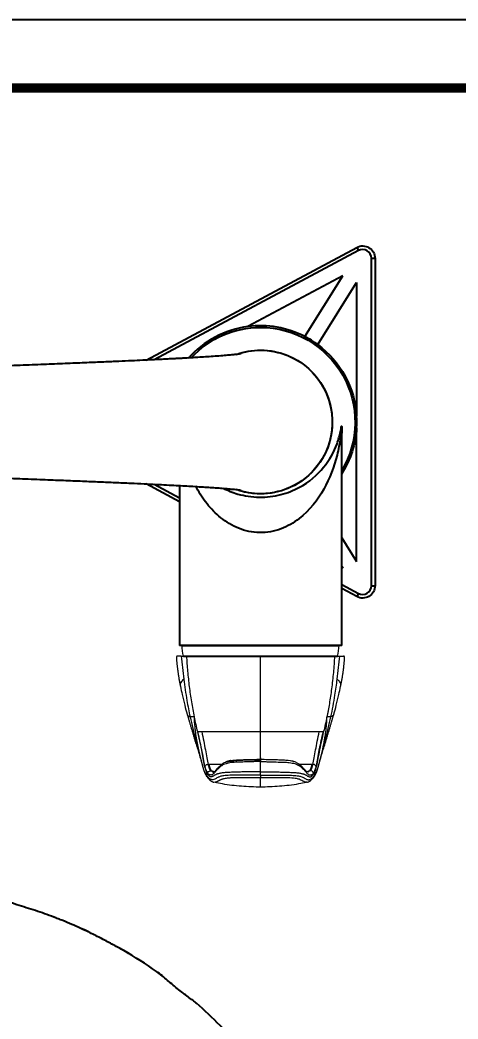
# Model space of a CAD drawing. Extents: x 0 to 1128, y 0 to 827.
# Drawn here: x 646.8 to 770.4, y 545.1 to 826.8 of the extents above; entities that cross this region are included whole.
import ezdxf

# ---------------------------------------------------------------- set-up
doc = ezdxf.new("R2010")
doc.units = 0
doc.header["$LTSCALE"] = 10
doc.header["$MEASUREMENT"] = 0
doc.header["$PDMODE"] = 3
doc.header["$PDSIZE"] = -10
doc.layers.get('0').update_dxf_attribs({"linetype": 'CONTINUOUS'})
doc.layers.get('DEFPOINTS').update_dxf_attribs({"linetype": 'CONTINUOUS'})
doc.layers.add('1', color=7, linetype='CONTINUOUS')
doc.styles.add('Daelim Dimension', font='')
doc.styles.get('Daelim Dimension').set_extended_font_data('나눔고딕')
doc.dimstyles.new('DEFAULT', dxfattribs={"dimscale": 2, "dimtxt": 2, "dimasz": 2, "dimexe": 0, "dimexo": 2, "dimgap": 1, "dimtad": 1, "dimdec": 0, "dimzin": 9, "dimdsep": 46, "dimtxsty": 'Daelim Dimension', "dimcen": 0.5, "dimclrd": 5, "dimclre": 5, "dimclrt": 256, "dimadec": 1, "dimazin": 0, "dimtfac": 1, "dimtdec": 0, "dimtix": 1, "dimtmove": 0, "dimatfit": 3, "dimfxl": 1, "dimtolj": 1, "dimtzin": 1, "dimlwd": 9, "dimlwe": 9, "dimarcsym": 0})

# ---------------------------------------------------------------- blocks, each defined once
blk = doc.blocks.new('*D0')
at = {"color": 5, "lineweight": 9, "ltscale": 0.5, "transparency": 16777216}
for p, q in [((494.78, 561.36), (494.78, 283.79)), ((720.29, 334.47), (720.29, 283.79)), ((498.78, 283.79), (716.29, 283.79))]:
    blk.add_line(p, q, dxfattribs=at)
at = {"color": 5, "ltscale": 0.5, "transparency": 16777216}
for points in [[(498.78, 284.46), (498.78, 283.12), (494.78, 283.79)], [(716.29, 284.46), (716.29, 283.12), (720.29, 283.79)]]:
    blk.add_solid(points, dxfattribs=at)
at = {"layer": 'DEFPOINTS', "color": 0, "ltscale": 0.5, "transparency": 16777216}
for p in [(494.78, 565.36), (720.29, 338.47), (720.29, 283.79)]:
    blk.add_point(p, dxfattribs=at)
at = {"color": 7, "ltscale": 0.5, "transparency": 16777216, "insert": (607.54, 290.9), "char_height": 10, "attachment_point": 5, "style": 'Daelim Dimension'}
blk.add_mtext('\\A1;225', dxfattribs=at)
blk = doc.blocks.new('*D2')
at = {"color": 5, "lineweight": 9, "ltscale": 0.5, "transparency": 16777216}
for p, q in [((490.78, 565.36), (437.66, 565.36)), ((437.66, 561.36), (437.66, 342.47)), ((689.62, 338.47), (437.66, 338.47))]:
    blk.add_line(p, q, dxfattribs=at)
at = {"color": 5, "ltscale": 0.5, "transparency": 16777216}
for points in [[(436.99, 561.36), (438.32, 561.36), (437.66, 565.36)], [(436.99, 342.47), (438.32, 342.47), (437.66, 338.47)]]:
    blk.add_solid(points, dxfattribs=at)
at = {"layer": 'DEFPOINTS', "color": 0, "ltscale": 0.5, "transparency": 16777216}
for p in [(494.78, 565.36), (437.66, 338.47), (693.62, 338.47)]:
    blk.add_point(p, dxfattribs=at)
at = {"color": 7, "ltscale": 0.5, "transparency": 16777216, "insert": (430.53, 451.91), "char_height": 10, "attachment_point": 5, "rotation": 90, "style": 'Daelim Dimension'}
blk.add_mtext('\\A1;227', dxfattribs=at)

msp = doc.modelspace()

# ---------------------------------------------------------------- linework, layer by layer
at = {"ltscale": 0.5}
msp.add_line((692.52, 650.43), (736.82, 650.43), dxfattribs=at)
at = {"color": 7, "ltscale": 0.5}
msp.add_line((692.92, 647.43), (736.42, 647.43), dxfattribs=at)
at = {"ltscale": 0.5}
msp.add_lwpolyline([(0, 0), (1128.4, 0), (1128.4, 826.8), (0, 826.8)], close=True, dxfattribs=at)
at = {"color": 5, "linetype": 'ByBlock', "lineweight": 200, "const_width": 2.6}
msp.add_lwpolyline([(18.14, 35.4), (1110.14, 35.4), (1110.14, 807.6), (18.14, 807.6)], close=True, dxfattribs=at)
at = {"layer": '1', "color": 7, "linetype": 'Continuous'}
for p, q in [((682.38, 730.88), (741.82, 762.68)), ((742.29, 761.79), (684.7, 730.99)), ((741.82, 762.68), (742.29, 761.79)), ((745.97, 667.27), (745.97, 759.59)), ((745.97, 759.59), (746.97, 759.59)), ((746.97, 759.59), (746.97, 667.27)), ((737.86, 754.66), (711.1, 740.35)), ((727.17, 737.53), (737.86, 754.66)), ((730.82, 735.26), (741.77, 752.8)), ((741.77, 752.8), (741.77, 715.08)), ((737.57, 650.43), (737.57, 710.94)), ((741.77, 674.06), (741.77, 711.78)), ((691.77, 690.96), (682.38, 695.98)), ((684.7, 695.87), (691.77, 692.09)), ((691.77, 695.51), (691.77, 650.43)), ((737.57, 680.79), (741.77, 674.06)), ((737.57, 672.67), (737.86, 672.2)), ((737.86, 672.2), (737.57, 672.36)), ((737.57, 667.59), (742.29, 665.07)), ((741.82, 664.19), (737.57, 666.46)), ((742.29, 665.07), (741.82, 664.19)), ((745.97, 667.27), (746.97, 667.27)), ((737.57, 650.43), (691.77, 650.43))]:
    msp.add_line(p, q, dxfattribs=at)
at = {"layer": '1', "color": 7, "linetype": 'Continuous', "extrusion": (0, 0, -1)}
for centre, radius, start, end in [((-743.47, 759.59), 3.5, 61.8556, 180), ((-714.67, 713.43), 26.67, 42.9691, 90), ((-714.67, 713.43), 26.67, 90, 210.8475), ((-714.67, 713.43), 20.25, 70.2785, 90), ((-714.67, 713.43), 20.25, 90, 172.9069), ((-714.67, 713.43), 27.15, 126.5036, 176.5222), ((-714.67, 713.43), 20.25, 180.0052, 289.8561), ((-714.67, 713.43), 27.15, 183.4778, 212.4918), ((-743.47, 667.27), 3.5, 180, 298.1444)]:
    msp.add_arc(centre, radius, start, end, dxfattribs=at)
at = {"layer": '1', "color": 7, "linetype": 'Continuous'}
for centre, radius, start, end in [((743.47, 759.59), 2.5, 0, 118.1444), ((714.67, 713.43), 27.15, 97.5545, 138.7347), ((714.67, 713.43), 27.15, 62.5804, 97.5545), ((714.67, 713.43), 27.15, 53.4964, 62.5804), ((714.67, 713.43), 27.15, 356.5222, 3.4778), ((743.47, 667.27), 2.5, 241.8556, 0)]:
    msp.add_arc(centre, radius, start, end, dxfattribs=at)
at = {"layer": '1', "color": 7, "linetype": 'Continuous', "lineweight": 18, "extrusion": (0, 0, -1)}
msp.add_arc((-714.67, 651.87), 22.2, 348.4766, 356.2958, dxfattribs=at)
at = {"layer": '1', "color": 7, "linetype": 'Continuous', "lineweight": 18}
msp.add_arc((714.67, 651.87), 22.2, 348.4766, 356.2958, dxfattribs=at)
at = {"layer": '1', "color": 7, "linetype": 'Continuous'}
for points, knots in [([(709.18, 732.64), (709.18, 732.64), (709.12, 732.63), (708.71, 732.58), (707.93, 732.49), (706.85, 732.37), (705.37, 732.24), (703.49, 732.08), (701.38, 731.93), (699.21, 731.79), (697.13, 731.66), (695.23, 731.54), (693.57, 731.45), (692.16, 731.37), (690.9, 731.3), (689.6, 731.24), (688.09, 731.16), (686.22, 731.06), (683.98, 730.95), (681.33, 730.83), (678.2, 730.68), (674.56, 730.52), (670.36, 730.34), (665.58, 730.14), (660.2, 729.92), (654.21, 729.69), (647.6, 729.43), (640.39, 729.17), (632.66, 728.87), (627.37, 728.68), (624.65, 728.58)], [0, 0, 0, 0, 0.017694, 0.044729, 0.074103, 0.107508, 0.144963, 0.186451, 0.227284, 0.264053, 0.296748, 0.325362, 0.347528, 0.366407, 0.381995, 0.396864, 0.415506, 0.437569, 0.463353, 0.492862, 0.526097, 0.563769, 0.605311, 0.65073, 0.700028, 0.753212, 0.809238, 0.869286, 0.932816, 1, 1, 1, 1]), ([(708.04, 732.57), (710.17, 733.3), (715.07, 734.13), (722.62, 732.63), (729.36, 728.12), (733.87, 721.38), (734.92, 716.08), (734.92, 713.43)], [0, 0, 0, 0, 0.175144, 0.381358, 0.587572, 0.793786, 1, 1, 1, 1]), ([(734.92, 713.43), (734.92, 710.78), (733.87, 705.48), (729.36, 698.74), (722.62, 694.24), (715.08, 692.73), (710.18, 693.56), (708.05, 694.29)], [0, 0, 0, 0, 0.206268, 0.412537, 0.618805, 0.825074, 1, 1, 1, 1]), ([(737.57, 710.87), (737.57, 711.13), (737.56, 711.37), (737.55, 711.69), (737.54, 711.79), (737.51, 711.7), (737.49, 711.54), (737.4, 710.72), (737.31, 709.86), (736.98, 707.39), (736.66, 705.73), (735.43, 700.8), (734.23, 697.56), (730.77, 691.4), (728.52, 688.49), (724.04, 685.02), (722.32, 684), (718.58, 682.6), (716.51, 682.21), (712.37, 682.27), (710.32, 682.71), (706.63, 684.21), (704.95, 685.24), (702.02, 687.6), (700.72, 688.95), (698.47, 691.77), (697.5, 693.25), (696.56, 694.99), (696.46, 695.17), (696.36, 695.36)], [0, 0, 0, 0, 0.013709, 0.013709, 0.024095, 0.024095, 0.034481, 0.034481, 0.076025, 0.076025, 0.159113, 0.159113, 0.325288, 0.325288, 0.491463, 0.491463, 0.57455, 0.57455, 0.657638, 0.657638, 0.740725, 0.740725, 0.823813, 0.823813, 0.9069, 0.9069, 0.989988, 0.989988, 1, 1, 1, 1]), ([(704.15, 694.77), (705.41, 694.12), (706.79, 693.55), (710.16, 692.58), (712.21, 692.26), (716.39, 692.19), (718.51, 692.46), (722.28, 693.43), (724, 694.13), (728.48, 696.53), (730.73, 698.54), (734.2, 702.79), (735.42, 705.04), (736.67, 708.45), (736.99, 709.62), (737.34, 711.27), (737.43, 711.87), (737.53, 712.29), (737.56, 712.29), (737.6, 711.99), (737.61, 711.75), (737.62, 711.1), (737.61, 710.68), (737.58, 710.24)], [0, 0, 0, 0, 0.080521, 0.080521, 0.178479, 0.178479, 0.276436, 0.276436, 0.374394, 0.374394, 0.570309, 0.570309, 0.766224, 0.766224, 0.864182, 0.864182, 0.913161, 0.913161, 0.93765, 0.93765, 0.962139, 0.962139, 1, 1, 1, 1]), ([(624.65, 698.28), (627.23, 698.19), (632.26, 698.01), (639.64, 697.73), (646.62, 697.47), (653.07, 697.22), (658.97, 696.99), (664.33, 696.77), (669.19, 696.57), (673.73, 696.38), (677.94, 696.19), (681.79, 696.01), (685.15, 695.85), (688.15, 695.7), (690.86, 695.56), (693.33, 695.43), (695.69, 695.29), (697.92, 695.16), (700.03, 695.02), (702, 694.89), (703.88, 694.75), (705.66, 694.6), (707.1, 694.47), (708.13, 694.35), (708.76, 694.28), (709.15, 694.22), (709.18, 694.22), (709.18, 694.22)], [0, 0, 0, 0, 0.064404, 0.125837, 0.184559, 0.239942, 0.292281, 0.34158, 0.387845, 0.431078, 0.476779, 0.51853, 0.556345, 0.591748, 0.625888, 0.658767, 0.690383, 0.725675, 0.759252, 0.792943, 0.829915, 0.870214, 0.913298, 0.94333, 0.970168, 0.994099, 1, 1, 1, 1]), ([(666.14, 569.64), (664.58, 570.38), (662.17, 571.46), (659.31, 572.65), (657.83, 573.24), (657.08, 573.52), (656.66, 573.69), (655.59, 574.09), (653.77, 574.76), (651.18, 575.64), (648.57, 576.47), (643.35, 578.12), (639, 579.5), (635.52, 580.6)], [0, 0, 0, 0, 0.15924, 0.243316, 0.285354, 0.306373, 0.316882, 0.327392, 0.411468, 0.495544, 0.57962, 0.663696, 1, 1, 1, 1]), ([(677.44, 563.59), (676.94, 563.89), (675.92, 564.47), (673.82, 565.63), (671.07, 567.09), (667.69, 568.87), (665.49, 569.94), (664.36, 570.47)], [0, 0, 0, 0, 0.126018, 0.249085, 0.49122, 0.73788, 1, 1, 1, 1]), ([(686.99, 557.26), (686.43, 557.67), (682.89, 560.2), (679.09, 562.64), (675.79, 564.56), (675.64, 564.65)], [0, 0, 0, 0, 0.154204, 0.962611, 1, 1, 1, 1]), ([(677.44, 563.59), (676.94, 563.89), (676.42, 564.18), (675.9, 564.48), (675.9, 564.48)], [0, 0, 0, 0, 0.999894, 1, 1, 1, 1]), ([(696.91, 549.27), (696.61, 549.53), (695.92, 550.08), (694.59, 551.03), (693.11, 552.13), (691.55, 553.35), (689.97, 554.66), (688.41, 555.99), (686.86, 557.31), (685.83, 558.08), (685.32, 558.46)], [0, 0, 0, 0, 0.121521, 0.235414, 0.348177, 0.466494, 0.589506, 0.71656, 0.852144, 1, 1, 1, 1]), ([(740.55, 456.25), (740.31, 463.54), (738.59, 478.09), (732.4, 499.18), (722.77, 518.94), (710.65, 535.86), (701.2, 545.48), (696.6, 549.54)], [0, 0, 0, 0, 0.206542, 0.413084, 0.619627, 0.826169, 1, 1, 1, 1])]:
    msp.add_open_spline(points, degree=3, knots=knots, dxfattribs=at)
at = {"layer": '1', "color": 7, "linetype": 'Continuous', "lineweight": 18}
for points, degree in [([(691.28, 647.43), (690.99, 647.43), (690.91, 647.07), (690.97, 646.37)], 3), ([(690.97, 646.5), (691.27, 642.64), (692.07, 638.85)], 2), ([(692.3, 647.43), (691.84, 647.43), (691.5, 647.43), (691.28, 647.43)], 3), ([(737.03, 647.43), (737.49, 647.43), (737.83, 647.43), (738.06, 647.43)], 3), ([(737.27, 638.85), (738.06, 642.64), (738.37, 646.5)], 2), ([(738.36, 646.37), (738.43, 647.07), (738.34, 647.43), (738.06, 647.43)], 3), ([(692.05, 638.93), (692.05, 638.92), (692.05, 638.91), (692.06, 638.9)], 3), ([(737.28, 638.9), (737.28, 638.91), (737.28, 638.92), (737.28, 638.93)], 3), ([(693.93, 631.14), (695.98, 624.25)], 1), ([(733.35, 624.25), (735.4, 631.14)], 1), ([(695.93, 630.29), (696.22, 628.86), (696.54, 627.46), (696.87, 626.12)], 3), ([(733.41, 630.29), (733.11, 628.86), (732.79, 627.46), (732.46, 626.12)], 3), ([(714.67, 623.76), (714.67, 624.54), (714.67, 625.33), (714.67, 626.12)], 3), ([(695.97, 624.26), (695.97, 624.26), (695.97, 624.25), (695.97, 624.25)], 3), ([(733.36, 624.25), (733.36, 624.25), (733.36, 624.26), (733.36, 624.26)], 3), ([(697.83, 618.2), (697.92, 617.85)], 1), ([(697.89, 617.96), (698.21, 616.78), (698.43, 615.93)], 2), ([(697.99, 617.63), (698, 617.6), (698, 617.57), (698.01, 617.54)], 3), ([(706.29, 617.95), (705.28, 617.76), (704.72, 617.43)], 2), ([(714.67, 614.77), (714.67, 615.74), (714.67, 616.71), (714.67, 617.67)], 3), ([(730.9, 615.94), (731.12, 616.79), (731.44, 617.96)], 2), ([(731.34, 617.62), (731.35, 617.65), (731.36, 617.68), (731.37, 617.71)], 3), ([(731.41, 617.85), (731.49, 618.15)], 1), ([(698.47, 615.84), (698.87, 614.35), (699.59, 613.37)], 2), ([(698.98, 616.07), (699.13, 615.49), (699.26, 615.12), (699.38, 614.84)], 3), ([(699.76, 614.25), (699.76, 614.21), (699.76, 614.17), (699.76, 614.13)], 3), ([(700.6, 615.07), (700.38, 615.29), (700.28, 615.68), (699.94, 616.92)], 3), ([(700.84, 615.02), (700.75, 615.19), (700.44, 615.63), (700.19, 616.92)], 3), ([(714.67, 613.83), (714.67, 614.14), (714.67, 614.46), (714.67, 614.77)], 3), ([(729.14, 616.92), (728.89, 615.63), (728.58, 615.19), (728.49, 615.02)], 3), ([(729.39, 616.92), (729.06, 615.68), (728.96, 615.29), (728.74, 615.07)], 3), ([(730.34, 616.21), (730.04, 615.05), (729.82, 614.92), (729.57, 614.28)], 3), ([(729.57, 614.13), (729.57, 614.17), (729.57, 614.21), (729.57, 614.25)], 3), ([(729.73, 613.36), (730.47, 614.36), (730.88, 615.88)], 2)]:
    msp.add_open_spline(points, degree=degree, dxfattribs=at)
at = {"layer": '1', "color": 7, "linetype": 'Continuous', "lineweight": 13}
for points, knots in [([(692.3, 647.43), (692.4, 646.35), (692.61, 644.18), (692.88, 642.01), (693.01, 640.93)], [0, 0, 0, 0, 0.49999, 1, 1, 1, 1]), ([(736.32, 640.93), (736.45, 642.01), (736.72, 644.18), (736.93, 646.35), (737.03, 647.43)], [0, 0, 0, 0, 0.500026, 1, 1, 1, 1]), ([(693.01, 640.93), (692.84, 640.77), (692.49, 640.46), (692.18, 639.98), (692, 639.47), (692.01, 639.12), (692.05, 638.93)], [0, 0, 0, 0, 0.236043, 0.475554, 0.71756, 1, 1, 1, 1]), ([(693.01, 640.93), (693.14, 639.93), (693.41, 637.91), (693.96, 634.36), (694.48, 631.82), (694.78, 630.3)], [0, 0, 0, 0, 0.279931, 0.567669, 1, 1, 1, 1]), ([(734.55, 630.3), (734.76, 631.31), (735.17, 633.34), (735.77, 636.88), (736.12, 639.42), (736.32, 640.93)], [0, 0, 0, 0, 0.286878, 0.577167, 1, 1, 1, 1]), ([(737.28, 638.93), (737.32, 639.12), (737.33, 639.55), (737.06, 640.22), (736.57, 640.69), (736.32, 640.93)], [0, 0, 0, 0, 0.282832, 0.644645, 1, 1, 1, 1]), ([(695.93, 630.29), (695.7, 630.29), (695.24, 630.3), (694.94, 630.3), (694.78, 630.3)], [0, 0, 0, 0, 0.484349, 1, 1, 1, 1]), ([(694.78, 630.3), (695.04, 629.2), (695.55, 626.99), (696.11, 624.79), (696.39, 623.68)], [0, 0, 0, 0, 0.49525, 1, 1, 1, 1]), ([(695.93, 630.29), (695.96, 629.34), (696.02, 628), (696.33, 625.35), (696.83, 622.52), (697.46, 619.63), (697.87, 618.07), (697.99, 617.63)], [0, 0, 0, 0, 0.224177, 0.311879, 0.623738, 0.893554, 1, 1, 1, 1]), ([(731.37, 617.71), (731.47, 618.1), (731.84, 619.5), (732.34, 621.74), (732.79, 624.15), (733.11, 626.23), (733.34, 628.19), (733.38, 629.59), (733.41, 630.29)], [0, 0, 0, 0, 0.094664, 0.340826, 0.5368, 0.670404, 0.834794, 1, 1, 1, 1]), ([(732.94, 623.68), (733.22, 624.79), (733.78, 626.99), (734.3, 629.2), (734.55, 630.3)], [0, 0, 0, 0, 0.504713, 1, 1, 1, 1]), ([(734.55, 630.3), (734.39, 630.3), (734.09, 630.3), (733.63, 630.3), (733.41, 630.29)], [0, 0, 0, 0, 0.51555, 1, 1, 1, 1]), ([(698.99, 616.18), (698.93, 616.44), (698.81, 616.94), (698.63, 617.92), (698.44, 618.97), (698.24, 620.1), (697.95, 621.62), (697.54, 623.6), (697.15, 625.26), (696.95, 626.12)], [0, 0, 0, 0, 0.123979, 0.240762, 0.353009, 0.463892, 0.575002, 0.782216, 1, 1, 1, 1]), ([(698.07, 626.12), (698.42, 626.12), (699.11, 626.12), (700.25, 626.12), (701.39, 626.12), (702.54, 626.12), (703.7, 626.12), (704.88, 626.12), (706.08, 626.12), (707.31, 626.12), (708.54, 626.12), (709.77, 626.12), (711, 626.12), (712.22, 626.12), (713.44, 626.12), (714.26, 626.12), (714.67, 626.12)], [0, 0, 0, 0, 0.078513, 0.155336, 0.229211, 0.300807, 0.371189, 0.441286, 0.511797, 0.582631, 0.653405, 0.723744, 0.793362, 0.862405, 0.93117, 1, 1, 1, 1]), ([(714.67, 626.12), (715.48, 626.12), (717.12, 626.12), (719.58, 626.12), (722.03, 626.12), (724.46, 626.12), (726.83, 626.12), (729.17, 626.12), (730.55, 626.12), (731.26, 626.12)], [0, 0, 0, 0, 0.137653, 0.276379, 0.41755, 0.558926, 0.699404, 0.844845, 1, 1, 1, 1]), ([(730.34, 616.18), (730.4, 616.44), (730.52, 616.94), (730.7, 617.92), (730.89, 618.97), (731.09, 620.1), (731.38, 621.62), (731.79, 623.6), (732.18, 625.26), (732.39, 626.12)], [0, 0, 0, 0, 0.123978, 0.240761, 0.353007, 0.463889, 0.575, 0.782212, 1, 1, 1, 1]), ([(695.97, 624.25), (695.99, 624.21), (696.08, 624.02), (696.25, 623.83), (696.39, 623.68)], [0, 0, 0, 0, 0.189261, 1, 1, 1, 1]), ([(696.39, 623.68), (696.69, 622.5), (697.16, 620.67), (697.66, 618.85), (697.83, 618.2)], [0, 0, 0, 0, 0.645289, 1, 1, 1, 1]), ([(731.48, 618.15), (731.67, 618.81), (732.17, 620.65), (732.64, 622.5), (732.94, 623.68)], [0, 0, 0, 0, 0.360692, 1, 1, 1, 1]), ([(732.94, 623.68), (733.08, 623.83), (733.25, 624.02), (733.35, 624.21), (733.36, 624.25)], [0, 0, 0, 0, 0.810741, 1, 1, 1, 1]), ([(714.67, 617.67), (714.21, 617.67), (713.36, 617.66), (711.84, 617.61), (710.06, 617.56), (708.1, 617.51), (706.29, 617.4), (704.77, 617.08), (703.8, 616.59), (703.24, 616.15), (702.77, 615.7), (702.32, 615.25), (701.94, 614.85), (701.63, 614.47), (701.39, 614.22), (701.18, 614.07), (700.95, 613.94), (700.68, 613.86), (700.38, 613.91), (700.08, 614.04), (699.87, 614.2), (699.76, 614.28)], [0, 0, 0, 0, 0.021041, 0.038982, 0.070177, 0.106263, 0.14212, 0.186211, 0.238331, 0.269979, 0.304412, 0.369196, 0.438409, 0.509834, 0.586542, 0.63375, 0.685098, 0.77343, 0.853358, 0.926727, 1, 1, 1, 1]), ([(700.19, 616.92), (700.8, 616.92), (702.01, 616.92), (703.27, 616.97), (703.92, 617), (703.98, 617)], [0, 0, 0, 0, 0.478853, 0.957693, 1, 1, 1, 1]), ([(714.67, 618.32), (714.67, 618.63), (714.67, 618.94), (714.67, 619.27), (714.67, 619.28)], [0, 0, 0, 0, 0.979674, 1, 1, 1, 1]), ([(714.67, 617.67), (715.07, 617.67), (715.88, 617.66), (717.38, 617.61), (719.18, 617.56), (721.15, 617.51), (722.96, 617.41), (724.51, 617.1), (725.83, 616.45), (726.47, 615.78), (727.02, 615.25), (727.38, 614.87), (727.7, 614.48), (728, 614.16), (728.42, 613.9), (728.84, 613.85), (729.26, 614.04), (729.47, 614.2), (729.57, 614.28)], [0, 0, 0, 0, 0.018362, 0.037083, 0.069401, 0.104334, 0.140477, 0.184204, 0.236026, 0.311638, 0.366904, 0.435774, 0.507623, 0.583654, 0.682552, 0.853431, 0.931634, 1, 1, 1, 1]), ([(725.36, 617), (725.41, 617), (726.07, 616.97), (727.33, 616.92), (728.53, 616.92), (729.14, 616.92)], [0, 0, 0, 0, 0.039778, 0.519881, 1, 1, 1, 1]), ([(699, 616.21), (699.03, 616.31), (699.09, 616.51), (699.32, 616.73), (699.61, 616.88), (699.83, 616.91), (699.94, 616.92)], [0, 0, 0, 0, 0.24996, 0.499685, 0.741394, 1, 1, 1, 1]), ([(714.67, 614.77), (714.46, 614.77), (714.06, 614.77), (713.45, 614.77), (712.85, 614.77), (712.26, 614.76), (711.66, 614.76), (711, 614.76), (710.25, 614.75), (709.43, 614.74), (708.57, 614.72), (707.71, 614.7), (706.89, 614.67), (706.12, 614.64), (705.4, 614.6), (704.73, 614.55), (704.11, 614.49), (703.59, 614.42), (703.18, 614.34), (702.85, 614.26), (702.55, 614.17), (702.28, 614.08), (702.04, 613.97), (701.81, 613.86), (701.6, 613.74), (701.38, 613.6), (701.14, 613.46), (700.92, 613.37), (700.7, 613.34), (700.51, 613.38), (700.32, 613.48), (700.14, 613.63), (699.98, 613.82), (699.85, 613.99), (699.78, 614.1), (699.76, 614.13)], [0, 0, 0, 0, 0.030879, 0.061759, 0.092638, 0.123518, 0.154398, 0.185278, 0.216157, 0.247037, 0.277917, 0.308796, 0.339676, 0.370556, 0.401435, 0.432315, 0.463195, 0.494074, 0.524954, 0.555834, 0.586713, 0.617593, 0.648473, 0.679353, 0.710232, 0.741112, 0.771992, 0.802871, 0.833751, 0.864631, 0.89551, 0.92639, 0.95727, 0.988149, 1, 1, 1, 1]), ([(700.6, 615.07), (700.64, 615.06), (700.72, 615.06), (700.8, 615.03), (700.84, 615.02)], [0, 0, 0, 0, 0.527998, 1, 1, 1, 1]), ([(700.84, 615.02), (700.95, 614.94), (701.14, 614.8), (701.31, 614.71), (701.38, 614.68)], [0, 0, 0, 0, 0.591193, 1, 1, 1, 1]), ([(714.67, 614.77), (714.87, 614.77), (715.27, 614.77), (715.88, 614.77), (716.48, 614.77), (717.07, 614.76), (717.68, 614.76), (718.34, 614.76), (719.08, 614.75), (719.9, 614.74), (720.76, 614.72), (721.62, 614.7), (722.45, 614.67), (723.21, 614.64), (723.93, 614.6), (724.61, 614.55), (725.22, 614.49), (725.75, 614.42), (726.16, 614.34), (726.48, 614.26), (726.78, 614.17), (727.05, 614.08), (727.3, 613.97), (727.52, 613.86), (727.73, 613.74), (727.95, 613.6), (728.19, 613.46), (728.41, 613.37), (728.63, 613.34), (728.83, 613.38), (729.01, 613.48), (729.19, 613.63), (729.35, 613.82), (729.48, 613.99), (729.55, 614.1), (729.57, 614.13)], [0, 0, 0, 0, 0.03088, 0.061759, 0.092639, 0.123519, 0.154398, 0.185278, 0.216158, 0.247037, 0.277917, 0.308797, 0.339676, 0.370556, 0.401436, 0.432315, 0.463195, 0.494075, 0.524954, 0.555834, 0.586714, 0.617593, 0.648473, 0.679353, 0.710232, 0.741112, 0.771992, 0.802871, 0.833751, 0.864631, 0.89551, 0.92639, 0.95727, 0.988149, 1, 1, 1, 1]), ([(728.74, 615.07), (728.7, 615.06), (728.62, 615.06), (728.54, 615.04), (728.49, 615.02)], [0, 0, 0, 0, 0.405068, 1, 1, 1, 1]), ([(729.57, 614.28), (729.56, 614.38), (729.53, 614.59), (729.34, 614.86), (729.06, 615.04), (728.84, 615.06), (728.74, 615.07)], [0, 0, 0, 0, 0.235366, 0.500176, 0.749372, 1, 1, 1, 1]), ([(730.34, 616.21), (730.32, 616.31), (730.24, 616.5), (730.01, 616.73), (729.72, 616.88), (729.5, 616.92), (729.39, 616.92)], [0, 0, 0, 0, 0.250002, 0.500005, 0.750007, 1, 1, 1, 1]), ([(729.95, 614.83), (729.95, 614.66), (729.95, 614.32), (729.93, 613.98), (729.92, 613.81)], [0, 0, 0, 0, 0.499904, 1, 1, 1, 1]), ([(714.67, 613.83), (713.98, 613.83), (712.34, 613.84), (709.74, 613.86), (707.49, 613.86), (705.64, 613.8), (704.16, 613.69), (703.33, 613.5), (702.88, 613.32), (702.48, 613.13), (701.93, 612.82), (701.52, 612.58), (701.07, 612.54), (700.61, 612.66), (700.1, 612.98), (699.64, 613.55), (699.42, 613.81)], [0, 0, 0, 0, 0.029123, 0.06931, 0.114068, 0.141997, 0.189818, 0.245452, 0.279254, 0.312705, 0.377701, 0.52345, 0.620985, 0.714715, 0.864336, 1, 1, 1, 1]), ([(714.67, 613.83), (715.08, 613.83), (715.94, 613.83), (717.58, 613.85), (719.58, 613.86), (721.75, 613.86), (723.66, 613.81), (725.22, 613.68), (726.03, 613.49), (726.48, 613.3), (726.88, 613.12), (727.25, 612.91), (727.6, 612.71), (727.85, 612.6), (728.08, 612.56), (728.33, 612.56), (728.73, 612.66), (729.17, 612.95), (729.56, 613.37), (729.76, 613.62), (729.87, 613.75), (729.92, 613.81)], [0, 0, 0, 0, 0.017476, 0.03662, 0.069951, 0.106647, 0.144208, 0.190729, 0.248347, 0.282728, 0.315521, 0.380847, 0.453591, 0.525997, 0.570921, 0.622247, 0.714403, 0.870354, 0.940592, 0.971805, 1, 1, 1, 1])]:
    msp.add_open_spline(points, degree=3, knots=knots, dxfattribs=at)
at = {"layer": '1', "color": 7, "linetype": 'Continuous', "lineweight": 18}
for points, knots in [([(692.3, 647.43), (692.48, 647.43), (692.67, 647.43), (693.16, 647.43), (693.46, 647.43), (693.79, 647.43)], [0, 0, 0, 0, 0.437653, 0.437653, 1, 1, 1, 1]), ([(693.79, 647.43), (694.81, 647.43), (696.06, 647.43), (699, 647.43), (700.68, 647.43), (706.14, 647.43), (710.37, 647.43), (714.67, 647.43)], [0, 0, 0, 0, 0.25, 0.25, 0.5, 0.5, 1, 1, 1, 1]), ([(693.79, 647.43), (693.83, 646.71), (693.91, 645.27), (694.14, 642.39), (694.54, 638.79), (695.04, 635.22), (695.52, 632.39), (695.79, 630.99), (695.93, 630.29)], [0, 0, 0, 0, 0.121952, 0.244105, 0.491888, 0.743285, 0.871842, 1, 1, 1, 1]), ([(714.67, 626.12), (714.67, 627.02), (714.67, 628.86), (714.67, 631.72), (714.67, 634.64), (714.67, 637.75), (714.67, 640.95), (714.67, 644.23), (714.67, 646.38), (714.67, 647.43)], [0, 0, 0, 0, 0.149863, 0.30665, 0.463437, 0.597578, 0.731719, 0.865859, 1, 1, 1, 1]), ([(714.67, 647.43), (716.81, 647.43), (718.91, 647.43), (723.01, 647.43), (725, 647.43), (730.45, 647.43), (733.51, 647.43), (735.54, 647.43)], [0, 0, 0, 0, 0.25, 0.25, 0.5, 0.5, 1, 1, 1, 1]), ([(735.54, 647.43), (735.5, 646.66), (735.42, 645.11), (735.16, 642.02), (734.73, 638.3), (734.21, 634.74), (733.82, 632.41), (733.58, 631.18), (733.46, 630.59), (733.41, 630.29)], [0, 0, 0, 0, 0.129974, 0.262914, 0.527715, 0.774933, 0.890219, 0.945897, 1, 1, 1, 1]), ([(735.54, 647.43), (735.8, 647.43), (736.04, 647.43), (736.54, 647.43), (736.8, 647.43), (737.03, 647.43)], [0, 0, 0, 0, 0.437695, 0.437695, 1, 1, 1, 1]), ([(692.07, 638.92), (692.22, 638.12), (692.6, 636.32), (693.25, 633.69), (693.73, 631.87), (693.96, 631.04)], [0, 0, 0, 0, 0.295745, 0.673944, 1, 1, 1, 1]), ([(735.37, 631.04), (735.6, 631.87), (736.08, 633.69), (736.73, 636.32), (737.11, 638.12), (737.27, 638.92)], [0, 0, 0, 0, 0.326006, 0.704305, 1, 1, 1, 1]), ([(696.87, 626.12), (697.35, 624.11), (697.79, 622.19), (698.48, 618.64), (698.74, 617.04), (698.98, 616.06)], [0, 0, 0, 0, 0.5, 0.5, 1, 1, 1, 1]), ([(698.07, 626.12), (698.29, 625.11), (698.48, 624.26), (698.81, 622.6), (698.97, 621.78), (699.41, 619.4), (699.66, 617.95), (699.94, 616.92)], [0, 0, 0, 0, 0.25, 0.25, 0.5, 0.5, 1, 1, 1, 1]), ([(729.39, 616.92), (729.67, 617.95), (729.92, 619.4), (730.36, 621.78), (730.52, 622.6), (730.86, 624.26), (731.04, 625.11), (731.26, 626.12)], [0, 0, 0, 0, 0.5, 0.5, 0.75, 0.75, 1, 1, 1, 1]), ([(732.46, 626.12), (731.98, 624.11), (731.54, 622.19), (730.86, 618.64), (730.59, 617.04), (730.35, 616.06)], [0, 0, 0, 0, 0.5, 0.5, 1, 1, 1, 1]), ([(695.95, 624.32), (696.1, 623.85), (696.41, 622.85), (696.86, 621.41), (697.36, 619.81), (697.68, 618.71), (697.84, 618.15)], [0, 0, 0, 0, 0.174453, 0.394944, 0.668673, 1, 1, 1, 1]), ([(714.67, 619.28), (714.67, 619.98), (714.67, 621.08), (714.67, 622.6), (714.67, 623.38), (714.67, 623.76)], [0, 0, 0, 0, 0.497849, 0.749141, 1, 1, 1, 1]), ([(731.49, 618.15), (731.58, 618.48), (731.8, 619.24), (732.24, 620.68), (732.78, 622.39), (733.17, 623.65), (733.38, 624.32)], [0, 0, 0, 0, 0.239249, 0.484106, 0.737091, 1, 1, 1, 1]), ([(704.72, 617.43), (704.52, 617.34), (703.94, 617.06), (703.43, 616.6), (703, 616.21), (702.73, 615.95), (702.55, 615.77), (702.36, 615.57), (702.17, 615.36), (701.97, 615.11), (701.78, 614.87), (701.62, 614.73), (701.52, 614.64), (701.44, 614.66), (701.4, 614.68)], [0, 0, 0, 0, 0.035702, 0.109656, 0.169699, 0.215899, 0.250198, 0.284783, 0.359717, 0.443831, 0.566638, 0.703467, 0.853799, 1, 1, 1, 1]), ([(714.75, 618.07), (713.62, 618.1), (711.35, 618.1), (708.04, 617.94), (705.85, 617.67), (704.84, 617.38)], [0, 0, 0, 0, 0.339493, 0.682863, 1, 1, 1, 1]), ([(705.26, 617.67), (705.3, 617.69), (705.88, 617.89), (707.01, 618.1), (708.99, 618.19), (710.71, 618.23), (712.64, 618.3), (713.96, 618.32), (714.67, 618.33)], [0, 0, 0, 0, 0.020761, 0.337851, 0.50416, 0.668507, 0.82507, 1, 1, 1, 1]), ([(714.67, 618.31), (714.67, 618.32), (714.67, 618.51), (714.67, 618.83), (714.67, 618.67), (714.67, 618.33)], [0, 0, 0, 0, 0.030198, 0.424885, 1, 1, 1, 1]), ([(714.67, 618.33), (715.37, 618.32), (716.69, 618.3), (718.62, 618.23), (720.34, 618.19), (722.32, 618.1), (723.46, 617.88), (724.05, 617.68), (724.09, 617.66)], [0, 0, 0, 0, 0.17381, 0.329787, 0.493148, 0.65872, 0.97408, 1, 1, 1, 1]), ([(727.93, 614.68), (727.91, 614.66), (727.87, 614.65), (727.84, 614.67), (727.82, 614.69), (727.79, 614.71), (727.75, 614.75), (727.69, 614.79), (727.62, 614.85), (727.54, 614.92), (727.46, 615.02), (727.35, 615.14), (727.22, 615.3), (727.02, 615.52), (726.71, 615.83), (726.3, 616.23), (725.81, 616.69), (725.27, 617.12), (724.45, 617.58), (723.65, 617.8), (723.21, 617.9)], [0, 0, 0, 0, 0.082081, 0.165584, 0.234876, 0.289924, 0.33133, 0.369839, 0.409298, 0.449712, 0.4911, 0.533465, 0.57936, 0.637998, 0.710165, 0.795767, 0.843632, 0.894924, 0.94965, 1, 1, 1, 1]), ([(698.42, 615.98), (698.43, 615.94), (698.48, 615.78), (698.56, 615.53), (698.67, 615.22), (698.78, 614.93), (698.94, 614.57), (699.1, 614.26), (699.27, 614.01), (699.37, 613.88), (699.42, 613.81)], [0, 0, 0, 0, 0.045107, 0.180615, 0.292657, 0.427238, 0.575919, 0.776114, 0.882614, 1, 1, 1, 1]), ([(698.99, 616.18), (699.03, 616.05), (699.1, 615.77), (699.24, 615.33), (699.48, 614.69), (699.65, 614.43), (699.76, 614.25)], [0, 0, 0, 0, 0.107524, 0.224256, 0.45538, 1, 1, 1, 1]), ([(699.76, 614.28), (699.73, 614.35), (699.62, 614.63), (699.44, 614.94), (699.24, 615.39), (699.12, 615.75), (699.06, 615.97), (699.02, 616.1), (699.01, 616.17), (699, 616.21)], [0, 0, 0, 0, 0.149579, 0.545343, 0.776186, 0.888394, 0.944248, 0.972132, 1, 1, 1, 1]), ([(730.34, 616.18), (730.29, 616), (730.19, 615.64), (730.06, 615.24), (729.91, 614.86), (729.75, 614.53), (729.63, 614.35), (729.57, 614.25)], [0, 0, 0, 0, 0.149114, 0.29976, 0.455334, 0.710717, 1, 1, 1, 1]), ([(729.92, 613.81), (729.99, 613.91), (730.1, 614.05), (730.23, 614.26), (730.31, 614.41), (730.39, 614.55), (730.47, 614.73), (730.6, 615.03), (730.72, 615.38), (730.81, 615.63), (730.83, 615.69)], [0, 0, 0, 0, 0.197316, 0.28455, 0.365347, 0.451246, 0.532869, 0.649366, 0.929572, 1, 1, 1, 1]), ([(730.35, 616.07), (730.31, 615.93), (730.24, 615.66), (730.1, 615.22), (730.01, 614.99), (729.95, 614.83)], [0, 0, 0, 0, 0.243746, 0.48936, 1, 1, 1, 1]), ([(699.58, 613.38), (699.66, 613.27), (699.82, 613.06), (700.03, 612.81), (700.22, 612.62), (700.37, 612.48), (700.48, 612.38), (700.56, 612.31), (700.66, 612.24), (700.77, 612.16), (700.93, 612.07), (701.12, 611.98), (701.33, 611.89), (701.48, 611.86), (701.56, 611.84)], [0, 0, 0, 0, 0.124481, 0.246141, 0.34753, 0.428633, 0.489445, 0.529965, 0.568965, 0.625024, 0.698144, 0.788324, 0.895562, 1, 1, 1, 1]), ([(701.74, 611.87), (702.45, 611.71), (704.94, 611.21), (709.3, 610.74), (712.94, 610.58), (714.76, 610.58)], [0, 0, 0, 0, 0.16534, 0.582672, 1, 1, 1, 1]), ([(701.87, 611.82), (701.86, 611.82), (701.85, 611.82), (701.82, 611.82), (701.8, 611.82), (701.78, 611.82), (701.77, 611.82), (701.77, 611.82)], [0, 0, 0, 0, 0.236249, 0.513076, 0.801827, 0.944147, 1, 1, 1, 1]), ([(714.67, 613.08), (714.38, 613.08), (713.79, 613.09), (713.11, 613.09), (712.62, 613.09), (712.24, 613.1), (711.89, 613.1), (711.56, 613.1), (711.33, 613.1), (711.11, 613.1), (710.91, 613.11), (710.79, 613.1), (710.69, 613.11), (710.49, 613.11), (710.15, 613.11), (709.69, 613.11), (709.23, 613.11), (708.87, 613.11), (708.58, 613.11), (708.31, 613.1), (707.97, 613.1), (707.59, 613.09), (707.15, 613.09), (706.75, 613.07), (706.36, 613.05), (705.99, 613.03), (705.21, 612.97), (704.49, 612.88), (704.05, 612.76), (703.83, 612.69), (703.69, 612.63), (703.54, 612.58), (703.44, 612.53), (703.39, 612.5), (703.32, 612.47), (703.25, 612.44), (703.18, 612.41), (703.09, 612.36), (702.99, 612.31), (702.87, 612.24), (702.78, 612.2), (702.73, 612.17), (702.71, 612.15), (702.68, 612.14), (702.66, 612.13), (702.64, 612.12), (702.63, 612.11), (702.61, 612.1), (702.59, 612.09), (702.57, 612.08), (702.56, 612.07), (702.55, 612.07), (702.53, 612.06), (702.52, 612.05), (702.51, 612.04), (702.5, 612.04), (702.48, 612.03), (702.47, 612.02), (702.46, 612.02), (702.44, 612.01), (702.42, 612), (702.41, 611.99), (702.4, 611.99), (702.38, 611.98), (702.37, 611.97), (702.36, 611.97), (702.34, 611.96), (702.33, 611.95), (702.31, 611.95), (702.3, 611.94), (702.28, 611.93), (702.26, 611.92), (702.25, 611.92), (702.24, 611.91), (702.22, 611.91), (702.21, 611.9), (702.2, 611.9), (702.18, 611.89), (702.17, 611.89), (702.16, 611.88), (702.15, 611.88), (702.14, 611.88), (702.13, 611.87), (702.12, 611.87), (702.1, 611.87), (702.08, 611.86), (702.06, 611.86), (702.05, 611.85), (702.03, 611.85), (702.01, 611.84), (701.99, 611.84), (701.97, 611.84), (701.95, 611.83), (701.93, 611.83), (701.92, 611.83), (701.92, 611.83)], [0, 0, 0, 0, 0.02216, 0.044551, 0.05276, 0.059486, 0.07411, 0.080508, 0.085259, 0.093053, 0.097776, 0.101394, 0.103593, 0.105998, 0.117314, 0.132397, 0.145551, 0.157803, 0.165031, 0.172645, 0.183967, 0.197932, 0.213547, 0.231785, 0.246597, 0.264008, 0.283727, 0.367879, 0.411943, 0.432387, 0.455697, 0.480992, 0.501439, 0.510314, 0.519681, 0.536949, 0.552795, 0.56818, 0.596922, 0.630489, 0.66747, 0.674727, 0.681722, 0.689079, 0.696153, 0.702427, 0.708423, 0.714669, 0.720776, 0.726234, 0.731337, 0.73659, 0.741854, 0.746715, 0.751203, 0.75563, 0.760185, 0.765654, 0.77132, 0.776951, 0.782579, 0.788366, 0.794312, 0.800299, 0.80598, 0.811222, 0.816477, 0.821809, 0.826642, 0.835415, 0.843964, 0.849912, 0.855879, 0.86142, 0.866992, 0.872383, 0.877599, 0.888498, 0.891715, 0.894949, 0.901587, 0.904897, 0.908218, 0.915064, 0.921882, 0.929145, 0.936413, 0.944401, 0.952666, 0.961376, 0.970446, 0.979767, 0.989299, 0.999433, 1, 1, 1, 1]), ([(714.57, 610.58), (716.4, 610.58), (720.04, 610.74), (724.39, 611.21), (726.88, 611.71), (727.59, 611.87)], [0, 0, 0, 0, 0.417338, 0.834679, 1, 1, 1, 1]), ([(727.76, 611.84), (727.56, 611.8), (727.19, 611.83), (726.71, 612.11), (726.15, 612.42), (725.66, 612.64), (725.11, 612.81), (724.27, 612.97), (722.83, 613.08), (720.52, 613.11), (718.51, 613.11), (716.52, 613.09), (715.28, 613.09), (714.67, 613.08)], [0, 0, 0, 0, 0.234271, 0.427746, 0.53716, 0.620891, 0.668841, 0.716553, 0.811142, 0.864915, 0.91872, 0.959174, 1, 1, 1, 1]), ([(714.67, 610.58), (714.67, 610.55), (714.67, 610.64), (714.67, 611.43), (714.67, 612.6), (714.67, 613.08)], [0, 0, 0, 0, 0.279564, 0.749462, 1, 1, 1, 1]), ([(727.77, 611.84), (727.83, 611.85), (727.97, 611.88), (728.16, 611.95), (728.34, 612.04), (728.49, 612.12), (728.65, 612.22), (728.85, 612.38), (729.11, 612.61), (729.41, 612.93), (729.64, 613.22), (729.76, 613.39)], [0, 0, 0, 0, 0.08225, 0.173792, 0.254521, 0.324439, 0.397405, 0.512543, 0.65426, 0.822544, 1, 1, 1, 1])]:
    msp.add_open_spline(points, degree=3, knots=knots, dxfattribs=at)
at = {"layer": '1', "color": 7, "linetype": 'Continuous', "lineweight": 13}
for points in [[(693.94, 631.1), (694.07, 630.68), (694.4, 630.32), (694.78, 630.3)], [(735.39, 631.1), (735.27, 630.68), (734.93, 630.32), (734.55, 630.3)], [(696.87, 626.12), (696.89, 626.12), (696.92, 626.12), (696.95, 626.12)], [(696.95, 626.12), (697.23, 626.12), (697.62, 626.12), (698.07, 626.12)], [(731.26, 626.12), (731.72, 626.12), (732.11, 626.12), (732.39, 626.12)], [(732.39, 626.12), (732.41, 626.12), (732.44, 626.12), (732.46, 626.12)], [(698.98, 616.07), (698.98, 616.1), (698.99, 616.14), (698.99, 616.18)], [(698.99, 616.18), (698.99, 616.19), (699, 616.2), (699, 616.21)], [(699.76, 614.13), (699.63, 614.34), (699.51, 614.54), (699.38, 614.84)], [(699.38, 614.84), (699.39, 614.5), (699.4, 614.16), (699.42, 613.81)], [(699.76, 614.28), (699.77, 614.7), (700.17, 615.08), (700.6, 615.07)], [(699.76, 614.28), (699.76, 614.27), (699.76, 614.26), (699.76, 614.25)], [(699.94, 616.92), (700.03, 616.92), (700.11, 616.92), (700.19, 616.92)], [(702.03, 614.68), (701.64, 614.8), (701.24, 614.91), (700.84, 615.02)], [(728.49, 615.02), (728.15, 614.91), (727.81, 614.8), (727.46, 614.7)], [(728.13, 614.78), (728.25, 614.85), (728.37, 614.93), (728.49, 615.02)], [(729.14, 616.92), (729.22, 616.92), (729.31, 616.92), (729.39, 616.92)], [(729.57, 614.13), (729.7, 614.34), (729.83, 614.54), (729.95, 614.83)], [(729.57, 614.28), (729.57, 614.27), (729.57, 614.26), (729.57, 614.25)], [(730.34, 616.21), (730.34, 616.2), (730.34, 616.19), (730.34, 616.18)], [(730.34, 616.18), (730.34, 616.14), (730.35, 616.1), (730.35, 616.07)], [(729.92, 613.81), (729.91, 613.67), (729.84, 613.52), (729.75, 613.4)]]:
    msp.add_open_spline(points, degree=3, dxfattribs=at)
for points, weights in [([(714.67, 618.33), (714.67, 618.26), (714.67, 618.03), (714.67, 617.67)], [1.27439554531, 1.04935394577, 0.962735843956, 1.01454123987]), ([(699.57, 613.39), (699.48, 613.51), (699.43, 613.66), (699.42, 613.81)], [1.00107554177, 1.00768940412, 1.04480638811, 1.11242649373]), ([(714.67, 613.83), (714.67, 613.43), (714.67, 613.14), (714.67, 613.08)], [1.12719429583, 0.957602561244, 0.957601901393, 1.12719231628])]:
    msp.add_rational_spline(points, weights, degree=3, dxfattribs=at)
at = {"layer": '1', "color": 7, "linetype": 'Continuous'}
msp.add_open_spline([(666.11, 569.63), (665.52, 569.91), (664.94, 570.19), (664.36, 570.47)], degree=3, dxfattribs=at)

# ---------------------------------------------------------------- dimensions: what is measured, and where the dimension line sits
at = {"color": 5, "ltscale": 0.5}
dim = msp.add_linear_dim(base=(437.66, 338.47), p1=(494.78, 565.36), p2=(693.62, 338.47), angle=90, text='227', dimstyle='DEFAULT', override={"dimtxt": 5, "dimclrd": 5, "dimclre": 5, "dimclrt": 7}, dxfattribs=at)
dim.commit()
dim.dimension.update_dxf_attribs({"geometry": '*D2', "text_midpoint": (430.53, 451.91)})
dim = msp.add_linear_dim(base=(720.29, 283.79), p1=(494.78, 565.36), p2=(720.29, 338.47), text='225', dimstyle='DEFAULT', override={"dimtxt": 5, "dimclrd": 5, "dimclre": 5, "dimclrt": 7}, dxfattribs=at)
dim.commit()
dim.dimension.update_dxf_attribs({"geometry": '*D0', "text_midpoint": (607.54, 290.9)})

doc.saveas('drawing.dxf')
